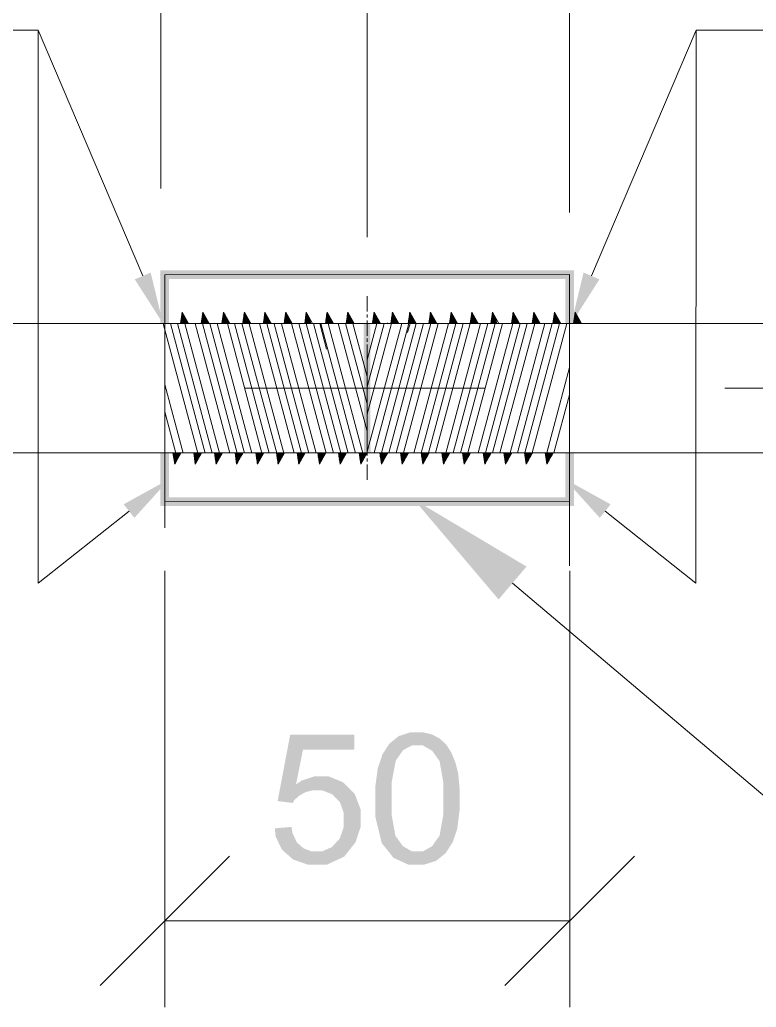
# Model space of a CAD drawing. Header units: millimetres. Extents: x 2 to 579, y 1 to 405.
# Drawn here: x 253.45 to 261.13, y 77.48 to 87.78 of the extents above; entities that cross this region are included whole.
import ezdxf

# ---------------------------------------------------------------- set-up
doc = ezdxf.new("R2010")
doc.units = ezdxf.units.MM
doc.linetypes.add('XKITLINE00', pattern=[0])
doc.layers.add('LinkedObject', color=7, linetype='Continuous', lineweight=0)

# ---------------------------------------------------------------- blocks, each defined once
blk = doc.blocks.new('*A4')
at = {"layer": 'LinkedObject'}
for color, points in [(6, [(254.649, 85.07), (254.815, 85.14), (254.944, 84.608)]), (4, [(259.226, 85.164), (255.006, 85.072), (254.916, 85.162)]), (4, [(254.916, 85.162), (255.007, 84.61), (254.917, 84.61)]), (4, [(255.006, 85.072), (255.007, 84.61), (254.916, 85.162)]), (4, [(259.136, 85.074), (255.006, 85.072), (259.226, 85.164)]), (4, [(259.226, 84.61), (259.136, 85.074), (259.226, 85.164)]), (6, [(259.326, 85.14), (259.492, 85.07), (259.198, 84.608)]), (4, [(259.136, 84.61), (259.136, 85.074), (259.226, 84.61)]), (4, [(257.035, 84.61), (257.106, 83.26), (257.038, 83.26)]), (4, [(257.103, 84.61), (257.106, 83.26), (257.035, 84.61)]), (4, [(254.915, 83.26), (255.006, 82.798), (254.916, 82.708)]), (4, [(255.005, 83.26), (255.006, 82.798), (254.915, 83.26)]), (4, [(259.226, 82.706), (259.136, 83.26), (259.226, 83.26)]), (4, [(259.136, 82.796), (259.136, 83.26), (259.226, 82.706)]), (6, [(254.645, 82.584), (254.533, 82.725), (255.013, 82.99)]), (6, [(259.608, 82.725), (259.496, 82.583), (259.129, 82.99)]), (4, [(255.006, 82.798), (259.136, 82.796), (254.916, 82.708)]), (4, [(254.916, 82.708), (259.136, 82.796), (259.226, 82.706)]), (1, [(258.732, 82.076), (258.441, 81.733), (257.556, 82.777)]), (7, [(256.402, 80.166), (256.138, 79.632), (256.269, 80.324)]), (7, [(256.939, 80.166), (256.269, 80.324), (256.939, 80.324)]), (7, [(256.402, 80.166), (256.269, 80.324), (256.939, 80.166)]), (7, [(257.4, 80.309), (257.537, 80.211), (257.352, 80.27)]), (7, [(257.522, 80.349), (257.537, 80.211), (257.4, 80.309)]), (7, [(257.596, 80.349), (257.537, 80.211), (257.522, 80.349)]), (7, [(257.537, 80.211), (257.596, 80.349), (257.594, 80.211)]), (7, [(257.596, 80.349), (257.652, 80.211), (257.594, 80.211)]), (7, [(257.745, 80.327), (257.596, 80.349), (257.65, 80.349)]), (7, [(257.786, 80.305), (257.596, 80.349), (257.745, 80.327)]), (7, [(257.749, 80.156), (257.596, 80.349), (257.786, 80.305)]), (7, [(257.652, 80.211), (257.596, 80.349), (257.749, 80.156)]), (7, [(257.786, 80.305), (257.788, 80.101), (257.749, 80.156)]), (7, [(257.828, 80.283), (257.788, 80.101), (257.786, 80.305)]), (7, [(257.303, 80.23), (257.412, 80.114), (257.23, 80.118)]), (7, [(257.446, 80.163), (257.303, 80.23), (257.352, 80.27)]), (7, [(257.412, 80.114), (257.303, 80.23), (257.446, 80.163)]), (7, [(257.352, 80.27), (257.537, 80.211), (257.446, 80.163)]), (7, [(257.895, 80.22), (257.788, 80.101), (257.828, 80.283)]), (7, [(257.922, 80.179), (257.788, 80.101), (257.895, 80.22)]), (7, [(256.329, 79.804), (256.138, 79.632), (256.402, 80.166)]), (7, [(257.23, 80.118), (257.412, 80.114), (257.206, 80.045)]), (7, [(257.206, 80.045), (257.412, 80.114), (257.369, 80.053)]), (7, [(257.922, 80.179), (257.826, 80.047), (257.788, 80.101)]), (7, [(257.948, 80.138), (257.826, 80.047), (257.922, 80.179)]), (7, [(257.99, 80.037), (257.826, 80.047), (257.948, 80.138)]), (7, [(257.369, 80.053), (257.156, 79.779), (257.206, 80.045)]), (7, [(257.326, 79.825), (257.156, 79.779), (257.369, 80.053)]), (7, [(257.206, 80.045), (257.156, 79.779), (257.181, 79.972)]), (7, [(258.005, 79.978), (257.865, 79.825), (257.826, 80.047)]), (7, [(258.005, 79.978), (257.826, 80.047), (257.99, 80.037)]), (7, [(258.02, 79.919), (257.865, 79.825), (258.005, 79.978)]), (7, [(256.517, 79.888), (256.329, 79.804), (256.39, 79.846)]), (7, [(256.499, 79.743), (256.329, 79.804), (256.517, 79.888)]), (7, [(256.499, 79.743), (256.517, 79.888), (256.539, 79.743)]), (7, [(256.539, 79.743), (256.517, 79.888), (256.604, 79.743)]), (7, [(256.583, 79.888), (256.604, 79.743), (256.517, 79.888)]), (7, [(256.821, 79.827), (256.583, 79.888), (256.672, 79.888)]), (7, [(256.708, 79.702), (256.583, 79.888), (256.821, 79.827)]), (7, [(256.604, 79.743), (256.583, 79.888), (256.708, 79.702)]), (7, [(258.035, 79.759), (257.865, 79.825), (258.02, 79.919)]), (7, [(256.138, 79.632), (256.329, 79.804), (256.427, 79.724)]), (7, [(256.427, 79.724), (256.329, 79.804), (256.499, 79.743)]), (7, [(256.708, 79.702), (256.821, 79.827), (256.748, 79.661)]), (7, [(256.748, 79.661), (256.821, 79.827), (256.787, 79.62)]), (7, [(256.881, 79.766), (256.787, 79.62), (256.821, 79.827)]), (7, [(257.156, 79.659), (257.326, 79.825), (257.326, 79.659)]), (7, [(257.156, 79.779), (257.326, 79.825), (257.156, 79.659)]), (7, [(258.035, 79.759), (257.865, 79.659), (257.865, 79.825)]), (7, [(256.395, 79.706), (256.138, 79.632), (256.427, 79.724)]), (7, [(256.363, 79.688), (256.138, 79.632), (256.395, 79.706)]), (7, [(256.312, 79.641), (256.138, 79.632), (256.363, 79.688)]), (7, [(256.787, 79.62), (256.881, 79.766), (256.827, 79.508)]), (7, [(256.827, 79.508), (256.881, 79.766), (257.002, 79.547)]), (7, [(257.002, 79.547), (256.881, 79.766), (256.942, 79.705)]), (7, [(258.035, 79.659), (257.865, 79.659), (258.035, 79.759)]), (7, [(256.138, 79.632), (256.312, 79.641), (256.294, 79.612)]), (7, [(257.326, 79.659), (257.156, 79.469), (257.156, 79.659)]), (7, [(257.326, 79.492), (257.156, 79.469), (257.326, 79.659)]), (7, [(258.035, 79.659), (257.865, 79.493), (257.865, 79.659)]), (7, [(258.035, 79.54), (257.865, 79.493), (258.035, 79.659)]), (7, [(256.827, 79.508), (257.002, 79.547), (256.827, 79.437)]), (7, [(256.827, 79.437), (257.002, 79.547), (256.827, 79.362)]), (7, [(257.002, 79.451), (256.827, 79.362), (257.002, 79.547)]), (7, [(257.326, 79.492), (257.29, 79.11), (257.156, 79.469)]), (7, [(257.156, 79.469), (257.29, 79.11), (257.223, 79.194)]), (7, [(257.365, 79.271), (257.29, 79.11), (257.326, 79.492)]), (7, [(257.826, 79.272), (258.035, 79.54), (257.987, 79.275)]), (7, [(257.865, 79.493), (258.035, 79.54), (257.826, 79.272)]), (7, [(257.987, 79.275), (258.035, 79.54), (258.011, 79.348)]), (7, [(256.293, 79.298), (256.109, 79.347), (256.283, 79.362)]), (7, [(256.786, 79.242), (257.002, 79.451), (256.896, 79.134)]), (7, [(256.827, 79.362), (257.002, 79.451), (256.786, 79.242)]), (7, [(256.896, 79.134), (257.002, 79.451), (256.949, 79.201)]), (7, [(256.949, 79.201), (257.002, 79.451), (257.002, 79.359)]), (7, [(256.109, 79.347), (256.242, 79.073), (256.117, 79.262)]), (7, [(256.293, 79.298), (256.242, 79.073), (256.109, 79.347)]), (7, [(256.117, 79.262), (256.242, 79.073), (256.183, 79.125)]), (7, [(256.337, 79.203), (256.242, 79.073), (256.293, 79.298)]), (7, [(257.29, 79.11), (257.365, 79.271), (257.404, 79.216)]), (7, [(257.987, 79.275), (257.787, 79.217), (257.826, 79.272)]), (7, [(257.962, 79.202), (257.787, 79.217), (257.987, 79.275)]), (7, [(256.242, 79.073), (256.337, 79.203), (256.3, 79.022)]), (7, [(256.372, 79.171), (256.3, 79.022), (256.337, 79.203)]), (7, [(256.407, 79.139), (256.3, 79.022), (256.372, 79.171)]), (7, [(256.745, 79.197), (256.896, 79.134), (256.704, 79.152)]), (7, [(256.786, 79.242), (256.896, 79.134), (256.745, 79.197)]), (7, [(257.443, 79.162), (257.29, 79.11), (257.404, 79.216)]), (7, [(257.443, 79.162), (257.596, 78.97), (257.29, 79.11)]), (7, [(257.539, 79.107), (257.596, 78.97), (257.443, 79.162)]), (7, [(257.841, 79.05), (257.653, 79.107), (257.749, 79.162)]), (7, [(257.787, 79.217), (257.889, 79.089), (257.749, 79.162)]), (7, [(257.749, 79.162), (257.889, 79.089), (257.841, 79.05)]), (7, [(257.889, 79.089), (257.787, 79.217), (257.962, 79.202)]), (7, [(256.407, 79.139), (256.542, 78.97), (256.3, 79.022)]), (7, [(256.492, 79.107), (256.542, 78.97), (256.407, 79.139)]), (7, [(256.542, 79.107), (256.542, 78.97), (256.492, 79.107)]), (7, [(256.542, 78.97), (256.896, 79.134), (256.654, 78.97)]), (7, [(256.602, 79.107), (256.896, 79.134), (256.542, 78.97)]), (7, [(256.602, 79.107), (256.542, 78.97), (256.542, 79.107)]), (7, [(256.704, 79.152), (256.896, 79.134), (256.602, 79.107)]), (7, [(256.654, 78.97), (256.896, 79.134), (256.831, 79.052)]), (7, [(257.29, 79.11), (257.596, 78.97), (257.345, 79.04)]), (7, [(257.596, 78.97), (257.539, 79.107), (257.596, 79.107)]), (7, [(257.596, 78.97), (257.653, 79.107), (257.67, 78.97)]), (7, [(257.653, 79.107), (257.596, 78.97), (257.596, 79.107)]), (7, [(257.792, 79.01), (257.653, 79.107), (257.841, 79.05)]), (7, [(257.67, 78.97), (257.653, 79.107), (257.792, 79.01)]), (7, [(256.3, 79.022), (256.542, 78.97), (256.45, 78.97)]), (7, [(257.345, 79.04), (257.596, 78.97), (257.498, 78.97)])]:
    blk.add_hatch(color=color, dxfattribs=at).paths.add_polyline_path(points, flags=17)
at = {"layer": 'LinkedObject', "color": 6, "linetype": 'XKITLINE00', "lineweight": 0}
for p, q in [((254.922, 86.017), (254.922, 94.697)), ((257.071, 85.51), (257.071, 94.697)), ((257.071, 85.794), (257.071, 94.697)), ((259.181, 85.765), (259.181, 94.697)), ((253.643, 87.668), (248.648, 87.668)), ((254.732, 85.105), (253.643, 87.668)), ((253.643, 81.903), (253.643, 87.668)), ((259.409, 85.105), (260.499, 87.668)), ((260.498, 81.903), (260.499, 87.668)), ((260.499, 87.668), (265.494, 87.668)), ((255.798, 83.935), (258.298, 83.935)), ((260.798, 83.935), (273.971, 83.935)), ((254.589, 82.654), (253.643, 81.903)), ((259.552, 82.654), (260.498, 81.903)), ((254.962, 82.03), (254.962, 77.483)), ((259.182, 82.032), (259.182, 77.483)), ((255.637, 79.058), (254.287, 77.708)), ((258.507, 77.708), (259.857, 79.058)), ((254.962, 78.383), (259.182, 78.383))]:
    blk.add_line(p, q, dxfattribs=at)
at = {"layer": 'LinkedObject', "color": 7, "linetype": 'XKITLINE00', "lineweight": 0}
for p, q in [((254.922, 85.117), (254.922, 85.117)), ((257.071, 84.894), (257.071, 84.894)), ((259.181, 84.865), (259.181, 84.865)), ((242.505, 84.61), (271.639, 84.61)), ((257.071, 84.61), (257.071, 84.61)), ((271.639, 83.26), (242.505, 83.26)), ((254.962, 82.93), (254.962, 82.93)), ((259.182, 82.932), (259.182, 82.932)), ((259.182, 78.383), (259.182, 78.383))]:
    blk.add_line(p, q, dxfattribs=at)
at = {"layer": 'LinkedObject', "color": 4, "linetype": 'XKITLINE00', "lineweight": 0}
for p, q in [((254.961, 85.117), (259.181, 85.119)), ((254.962, 84.61), (254.961, 85.117)), ((259.181, 84.61), (259.181, 85.119)), ((259.181, 85.119), (259.181, 82.082)), ((254.961, 84.97), (254.961, 82.481)), ((257.071, 84.232), (257.071, 83.26)), ((254.962, 83.26), (254.961, 82.753)), ((259.181, 83.261), (259.181, 82.751)), ((254.961, 82.753), (259.181, 82.751))]:
    blk.add_line(p, q, dxfattribs=at)
at = {"layer": 'LinkedObject', "color": 9, "linetype": 'XKITLINE00', "lineweight": 0}
for p, q in [((257.071, 84.734), (257.071, 84.894)), ((257.071, 84.672), (257.071, 84.703)), ((257.071, 84.484), (257.071, 84.641)), ((257.071, 84.482), (257.071, 84.61)), ((257.071, 84.422), (257.071, 84.453)), ((257.071, 84.42), (257.071, 84.451)), ((257.071, 84.234), (257.071, 84.391)), ((257.071, 84.232), (257.071, 84.388)), ((257.071, 84.172), (257.071, 84.203)), ((257.071, 84.17), (257.071, 84.201)), ((257.071, 83.984), (257.071, 84.141)), ((257.071, 83.982), (257.071, 84.138)), ((257.071, 83.922), (257.071, 83.953)), ((257.071, 83.92), (257.071, 83.951)), ((257.071, 83.734), (257.071, 83.891)), ((257.071, 83.732), (257.071, 83.888)), ((257.071, 83.672), (257.071, 83.703)), ((257.071, 83.67), (257.071, 83.701)), ((257.071, 83.484), (257.071, 83.641)), ((257.071, 83.482), (257.071, 83.638)), ((257.071, 83.422), (257.071, 83.453)), ((257.071, 83.42), (257.071, 83.451)), ((257.071, 83.234), (257.071, 83.391)), ((257.071, 83.26), (257.071, 83.388)), ((257.071, 83.172), (257.071, 83.203)), ((257.071, 82.981), (257.071, 83.141))]:
    blk.add_line(p, q, dxfattribs=at)
at = {"layer": 'LinkedObject', "color": 1, "linetype": 'XKITLINE00', "lineweight": 0}
for p, q in [((255.144, 84.728), (255.127, 84.61)), ((255.143, 84.719), (255.172, 84.61)), ((255.21, 84.61), (255.144, 84.728)), ((255.144, 84.726), (255.175, 84.61)), ((255.36, 84.728), (255.342, 84.61)), ((255.358, 84.719), (255.388, 84.61)), ((255.359, 84.726), (255.391, 84.61)), ((255.425, 84.61), (255.36, 84.728)), ((255.575, 84.728), (255.558, 84.61)), ((255.574, 84.719), (255.603, 84.61)), ((255.641, 84.61), (255.575, 84.728)), ((255.575, 84.727), (255.606, 84.61)), ((255.791, 84.728), (255.774, 84.61)), ((255.79, 84.72), (255.819, 84.61)), ((255.857, 84.61), (255.791, 84.728)), ((255.791, 84.727), (255.822, 84.61)), ((256.006, 84.728), (255.989, 84.61)), ((256.005, 84.72), (256.035, 84.61)), ((256.072, 84.61), (256.006, 84.728)), ((256.006, 84.727), (256.038, 84.61)), ((256.222, 84.728), (256.205, 84.61)), ((256.221, 84.72), (256.25, 84.61)), ((256.222, 84.728), (256.253, 84.61)), ((256.288, 84.61), (256.222, 84.728)), ((256.437, 84.728), (256.42, 84.61)), ((256.436, 84.721), (256.466, 84.61)), ((256.437, 84.728), (256.469, 84.61)), ((256.503, 84.61), (256.437, 84.728)), ((256.653, 84.728), (256.636, 84.61)), ((256.652, 84.718), (256.681, 84.61)), ((256.719, 84.61), (256.653, 84.728)), ((256.653, 84.725), (256.684, 84.61)), ((256.868, 84.728), (256.851, 84.61)), ((256.867, 84.719), (256.896, 84.61)), ((256.934, 84.61), (256.868, 84.728)), ((256.868, 84.726), (256.899, 84.61)), ((257.143, 84.728), (257.126, 84.61)), ((257.142, 84.719), (257.171, 84.61)), ((257.209, 84.61), (257.143, 84.728)), ((257.143, 84.726), (257.174, 84.61)), ((257.334, 84.728), (257.317, 84.61)), ((257.333, 84.719), (257.362, 84.61)), ((257.4, 84.61), (257.334, 84.728)), ((257.334, 84.726), (257.365, 84.61)), ((257.515, 84.728), (257.498, 84.61)), ((257.514, 84.719), (257.543, 84.61)), ((257.581, 84.61), (257.515, 84.728)), ((257.515, 84.727), (257.546, 84.61)), ((257.731, 84.728), (257.713, 84.61)), ((257.729, 84.72), (257.759, 84.61)), ((257.796, 84.61), (257.731, 84.728)), ((257.731, 84.727), (257.762, 84.61)), ((257.946, 84.728), (257.929, 84.61)), ((257.945, 84.72), (257.975, 84.61)), ((258.012, 84.61), (257.946, 84.728)), ((257.946, 84.727), (257.978, 84.61)), ((258.162, 84.728), (258.145, 84.61)), ((258.161, 84.72), (258.19, 84.61)), ((258.162, 84.728), (258.193, 84.61)), ((258.228, 84.61), (258.162, 84.728)), ((258.377, 84.728), (258.36, 84.61)), ((258.376, 84.721), (258.406, 84.61)), ((258.377, 84.728), (258.409, 84.61)), ((258.443, 84.61), (258.377, 84.728)), ((258.593, 84.728), (258.576, 84.61)), ((258.591, 84.718), (258.621, 84.61)), ((258.659, 84.61), (258.593, 84.728)), ((258.593, 84.725), (258.624, 84.61)), ((258.808, 84.728), (258.791, 84.61)), ((258.807, 84.719), (258.836, 84.61)), ((258.874, 84.61), (258.808, 84.728)), ((258.808, 84.726), (258.839, 84.61)), ((259.024, 84.728), (259.007, 84.61)), ((259.023, 84.719), (259.052, 84.61)), ((259.09, 84.61), (259.024, 84.728)), ((259.024, 84.726), (259.055, 84.61)), ((259.24, 84.728), (259.222, 84.61)), ((259.238, 84.719), (259.268, 84.61)), ((259.239, 84.726), (259.271, 84.61)), ((259.305, 84.61), (259.24, 84.728)), ((255.127, 84.61), (255.127, 84.61)), ((255.128, 84.617), (255.13, 84.61)), ((255.13, 84.632), (255.136, 84.61)), ((255.131, 84.639), (255.139, 84.61)), ((255.133, 84.654), (255.145, 84.61)), ((255.134, 84.661), (255.148, 84.61)), ((255.136, 84.675), (255.154, 84.61)), ((255.137, 84.683), (255.157, 84.61)), ((255.14, 84.697), (255.163, 84.61)), ((255.141, 84.704), (255.166, 84.61)), ((255.154, 84.71), (255.181, 84.61)), ((255.16, 84.699), (255.184, 84.61)), ((255.171, 84.679), (255.19, 84.61)), ((255.177, 84.668), (255.193, 84.61)), ((255.189, 84.648), (255.199, 84.61)), ((255.195, 84.637), (255.202, 84.61)), ((255.206, 84.617), (255.208, 84.61)), ((255.343, 84.611), (255.343, 84.61)), ((255.344, 84.618), (255.346, 84.61)), ((255.346, 84.632), (255.352, 84.61)), ((255.347, 84.64), (255.355, 84.61)), ((255.349, 84.654), (255.361, 84.61)), ((255.35, 84.661), (255.364, 84.61)), ((255.352, 84.676), (255.37, 84.61)), ((255.353, 84.683), (255.373, 84.61)), ((255.355, 84.697), (255.379, 84.61)), ((255.356, 84.705), (255.382, 84.61)), ((255.37, 84.709), (255.397, 84.61)), ((255.376, 84.699), (255.4, 84.61)), ((255.387, 84.678), (255.406, 84.61)), ((255.393, 84.668), (255.409, 84.61)), ((255.405, 84.647), (255.415, 84.61)), ((255.41, 84.637), (255.418, 84.61)), ((255.422, 84.616), (255.424, 84.61)), ((255.558, 84.611), (255.558, 84.61)), ((255.559, 84.618), (255.561, 84.61)), ((255.561, 84.633), (255.567, 84.61)), ((255.562, 84.64), (255.57, 84.61)), ((255.564, 84.654), (255.576, 84.61)), ((255.565, 84.662), (255.579, 84.61)), ((255.568, 84.676), (255.585, 84.61)), ((255.569, 84.683), (255.588, 84.61)), ((255.571, 84.698), (255.594, 84.61)), ((255.572, 84.705), (255.597, 84.61)), ((255.586, 84.709), (255.612, 84.61)), ((255.592, 84.699), (255.615, 84.61)), ((255.603, 84.678), (255.621, 84.61)), ((255.609, 84.668), (255.624, 84.61)), ((255.62, 84.647), (255.63, 84.61)), ((255.626, 84.636), (255.633, 84.61)), ((255.638, 84.616), (255.639, 84.61)), ((255.774, 84.611), (255.774, 84.61)), ((255.775, 84.618), (255.777, 84.61)), ((255.777, 84.633), (255.783, 84.61)), ((255.778, 84.64), (255.786, 84.61)), ((255.78, 84.655), (255.792, 84.61)), ((255.781, 84.662), (255.795, 84.61)), ((255.783, 84.676), (255.801, 84.61)), ((255.784, 84.684), (255.804, 84.61)), ((255.786, 84.698), (255.81, 84.61)), ((255.787, 84.705), (255.813, 84.61)), ((255.802, 84.708), (255.828, 84.61)), ((255.807, 84.698), (255.831, 84.61)), ((255.819, 84.677), (255.837, 84.61)), ((255.825, 84.667), (255.84, 84.61)), ((255.836, 84.646), (255.846, 84.61)), ((255.842, 84.636), (255.849, 84.61)), ((255.853, 84.615), (255.855, 84.61)), ((255.989, 84.611), (255.99, 84.61)), ((255.99, 84.619), (255.993, 84.61)), ((255.992, 84.633), (255.999, 84.61)), ((255.994, 84.64), (256.002, 84.61)), ((255.996, 84.655), (256.008, 84.61)), ((255.997, 84.662), (256.011, 84.61)), ((255.999, 84.677), (256.017, 84.61)), ((256, 84.684), (256.02, 84.61)), ((256.002, 84.698), (256.026, 84.61)), ((256.003, 84.706), (256.029, 84.61)), ((256.017, 84.708), (256.044, 84.61)), ((256.023, 84.698), (256.047, 84.61)), ((256.035, 84.677), (256.053, 84.61)), ((256.04, 84.667), (256.056, 84.61)), ((256.052, 84.646), (256.062, 84.61)), ((256.058, 84.636), (256.065, 84.61)), ((256.069, 84.615), (256.071, 84.61)), ((256.205, 84.612), (256.205, 84.61)), ((256.206, 84.619), (256.208, 84.61)), ((256.208, 84.634), (256.214, 84.61)), ((256.209, 84.641), (256.217, 84.61)), ((256.211, 84.655), (256.223, 84.61)), ((256.212, 84.662), (256.226, 84.61)), ((256.214, 84.677), (256.232, 84.61)), ((256.215, 84.684), (256.235, 84.61)), ((256.218, 84.699), (256.241, 84.61)), ((256.219, 84.706), (256.244, 84.61)), ((256.233, 84.708), (256.259, 84.61)), ((256.239, 84.697), (256.262, 84.61)), ((256.25, 84.677), (256.268, 84.61)), ((256.256, 84.666), (256.271, 84.61)), ((256.268, 84.645), (256.277, 84.61)), ((256.274, 84.635), (256.28, 84.61)), ((256.285, 84.614), (256.286, 84.61)), ((256.42, 84.612), (256.421, 84.61)), ((256.422, 84.619), (256.424, 84.61)), ((256.424, 84.634), (256.43, 84.61)), ((256.425, 84.641), (256.433, 84.61)), ((256.427, 84.656), (256.439, 84.61)), ((256.428, 84.663), (256.442, 84.61)), ((256.43, 84.677), (256.448, 84.61)), ((256.431, 84.684), (256.451, 84.61)), ((256.433, 84.699), (256.457, 84.61)), ((256.434, 84.706), (256.46, 84.61)), ((256.449, 84.707), (256.475, 84.61)), ((256.455, 84.697), (256.478, 84.61)), ((256.466, 84.676), (256.484, 84.61)), ((256.578, 84.61), (256.649, 84.342)), ((256.637, 84.617), (256.639, 84.61)), ((256.639, 84.631), (256.645, 84.61)), ((256.64, 84.639), (256.648, 84.61)), ((256.642, 84.653), (256.654, 84.61)), ((256.643, 84.66), (256.657, 84.61)), ((256.645, 84.675), (256.663, 84.61)), ((256.646, 84.682), (256.666, 84.61)), ((256.648, 84.696), (256.672, 84.61)), ((256.649, 84.704), (256.675, 84.61)), ((256.663, 84.711), (256.69, 84.61)), ((256.668, 84.7), (256.693, 84.61)), ((256.68, 84.68), (256.699, 84.61)), ((256.686, 84.669), (256.702, 84.61)), ((256.697, 84.649), (256.708, 84.61)), ((256.703, 84.638), (256.711, 84.61)), ((256.714, 84.617), (256.717, 84.61)), ((256.77, 84.61), (257.071, 83.487)), ((256.847, 84.609), (257.071, 83.772)), ((256.851, 84.61), (256.851, 84.61)), ((256.852, 84.617), (256.854, 84.61)), ((256.854, 84.632), (256.86, 84.61)), ((256.856, 84.639), (256.863, 84.61)), ((256.858, 84.653), (256.869, 84.61)), ((256.859, 84.661), (256.872, 84.61)), ((256.861, 84.675), (256.878, 84.61)), ((256.862, 84.682), (256.881, 84.61)), ((256.864, 84.697), (256.887, 84.61)), ((256.865, 84.704), (256.89, 84.61)), ((256.878, 84.71), (256.905, 84.61)), ((256.884, 84.7), (256.908, 84.61)), ((256.896, 84.679), (256.914, 84.61)), ((256.901, 84.669), (256.917, 84.61)), ((256.913, 84.648), (256.923, 84.61)), ((256.919, 84.638), (256.926, 84.61)), ((256.93, 84.617), (256.932, 84.61)), ((257.067, 84.61), (257.067, 84.61)), ((257.431, 84.609), (257.069, 83.26)), ((257.07, 84.61), (257.07, 84.61)), ((257.325, 84.611), (257.071, 83.665)), ((257.249, 84.611), (257.071, 83.948)), ((257.172, 84.611), (257.071, 84.232)), ((257.128, 84.632), (257.134, 84.61)), ((257.13, 84.639), (257.138, 84.61)), ((257.132, 84.654), (257.144, 84.61)), ((257.133, 84.661), (257.147, 84.61)), ((257.135, 84.675), (257.153, 84.61)), ((257.135, 84.637), (257.142, 84.61)), ((257.136, 84.683), (257.156, 84.61)), ((257.138, 84.697), (257.162, 84.61)), ((257.139, 84.704), (257.165, 84.61)), ((257.507, 84.61), (257.145, 83.26)), ((257.146, 84.617), (257.148, 84.61)), ((257.153, 84.71), (257.18, 84.61)), ((257.159, 84.699), (257.183, 84.61)), ((257.17, 84.679), (257.189, 84.61)), ((257.176, 84.668), (257.192, 84.61)), ((257.188, 84.648), (257.198, 84.61)), ((257.583, 84.61), (257.222, 83.26)), ((257.282, 84.611), (257.283, 84.61)), ((257.284, 84.618), (257.286, 84.61)), ((257.659, 84.61), (257.298, 83.26)), ((257.32, 84.632), (257.326, 84.61)), ((257.321, 84.639), (257.329, 84.61)), ((257.323, 84.654), (257.335, 84.61)), ((257.324, 84.661), (257.338, 84.61)), ((257.326, 84.676), (257.344, 84.61)), ((257.327, 84.683), (257.347, 84.61)), ((257.33, 84.697), (257.353, 84.61)), ((257.331, 84.705), (257.356, 84.61)), ((257.344, 84.709), (257.371, 84.61)), ((257.35, 84.699), (257.374, 84.61)), ((257.362, 84.678), (257.38, 84.61)), ((257.362, 84.616), (257.364, 84.61)), ((257.367, 84.668), (257.383, 84.61)), ((257.736, 84.61), (257.374, 83.261)), ((257.379, 84.647), (257.389, 84.61)), ((257.385, 84.637), (257.392, 84.61)), ((257.812, 84.61), (257.45, 83.261)), ((257.519, 84.61), (257.493, 84.515)), ((257.498, 84.611), (257.498, 84.61)), ((257.499, 84.618), (257.501, 84.61)), ((257.501, 84.633), (257.507, 84.61)), ((257.502, 84.64), (257.51, 84.61)), ((257.504, 84.654), (257.516, 84.61)), ((257.505, 84.662), (257.519, 84.61)), ((257.508, 84.676), (257.525, 84.61)), ((257.509, 84.683), (257.528, 84.61)), ((257.511, 84.698), (257.534, 84.61)), ((257.512, 84.705), (257.537, 84.61)), ((257.526, 84.709), (257.552, 84.61)), ((257.531, 84.699), (257.555, 84.61)), ((257.543, 84.678), (257.561, 84.61)), ((257.549, 84.667), (257.564, 84.61)), ((257.56, 84.647), (257.57, 84.61)), ((257.566, 84.636), (257.573, 84.61)), ((257.578, 84.616), (257.579, 84.61)), ((257.714, 84.611), (257.714, 84.61)), ((257.715, 84.618), (257.717, 84.61)), ((257.717, 84.633), (257.723, 84.61)), ((257.718, 84.64), (257.726, 84.61)), ((257.72, 84.655), (257.732, 84.61)), ((257.721, 84.662), (257.735, 84.61)), ((257.723, 84.676), (257.741, 84.61)), ((257.724, 84.684), (257.744, 84.61)), ((257.726, 84.698), (257.75, 84.61)), ((257.727, 84.705), (257.753, 84.61)), ((257.742, 84.708), (257.768, 84.61)), ((257.747, 84.698), (257.771, 84.61)), ((257.759, 84.677), (257.777, 84.61)), ((257.765, 84.667), (257.78, 84.61)), ((257.776, 84.646), (257.786, 84.61)), ((257.782, 84.636), (257.789, 84.61)), ((258.146, 84.609), (257.785, 83.26)), ((257.793, 84.615), (257.795, 84.61)), ((257.929, 84.611), (257.93, 84.61)), ((257.93, 84.619), (257.933, 84.61)), ((257.932, 84.633), (257.939, 84.61)), ((257.933, 84.64), (257.942, 84.61)), ((257.936, 84.655), (257.948, 84.61)), ((257.937, 84.662), (257.951, 84.61)), ((257.939, 84.677), (257.957, 84.61)), ((257.94, 84.684), (257.96, 84.61)), ((257.942, 84.698), (257.966, 84.61)), ((257.943, 84.706), (257.969, 84.61)), ((257.957, 84.708), (257.984, 84.61)), ((257.963, 84.698), (257.987, 84.61)), ((257.975, 84.677), (257.993, 84.61)), ((257.98, 84.667), (257.996, 84.61)), ((257.992, 84.646), (258.002, 84.61)), ((257.998, 84.636), (258.005, 84.61)), ((258.009, 84.615), (258.011, 84.61)), ((258.405, 84.609), (258.044, 83.26)), ((258.482, 84.61), (258.12, 83.26)), ((258.145, 84.612), (258.145, 84.61)), ((258.146, 84.619), (258.148, 84.61)), ((258.148, 84.633), (258.154, 84.61)), ((258.149, 84.641), (258.157, 84.61)), ((258.151, 84.655), (258.163, 84.61)), ((258.152, 84.662), (258.166, 84.61)), ((258.154, 84.677), (258.172, 84.61)), ((258.155, 84.684), (258.175, 84.61)), ((258.158, 84.699), (258.181, 84.61)), ((258.159, 84.706), (258.184, 84.61)), ((258.173, 84.708), (258.199, 84.61)), ((258.179, 84.697), (258.202, 84.61)), ((258.19, 84.677), (258.208, 84.61)), ((258.196, 84.666), (258.211, 84.61)), ((258.208, 84.645), (258.217, 84.61)), ((258.213, 84.635), (258.22, 84.61)), ((258.225, 84.614), (258.226, 84.61)), ((258.36, 84.612), (258.361, 84.61)), ((258.362, 84.619), (258.364, 84.61)), ((258.364, 84.634), (258.37, 84.61)), ((258.365, 84.641), (258.373, 84.61)), ((258.367, 84.656), (258.379, 84.61)), ((258.368, 84.663), (258.382, 84.61)), ((258.37, 84.677), (258.388, 84.61)), ((258.371, 84.684), (258.391, 84.61)), ((258.373, 84.699), (258.397, 84.61)), ((258.374, 84.706), (258.4, 84.61)), ((258.74, 84.61), (258.379, 83.26)), ((258.389, 84.707), (258.415, 84.61)), ((258.395, 84.697), (258.418, 84.61)), ((258.406, 84.676), (258.424, 84.61)), ((258.817, 84.61), (258.455, 83.26)), ((258.923, 84.609), (258.562, 83.26)), ((258.577, 84.617), (258.579, 84.61)), ((258.579, 84.631), (258.585, 84.61)), ((258.58, 84.639), (258.588, 84.61)), ((258.582, 84.653), (258.594, 84.61)), ((258.583, 84.66), (258.597, 84.61)), ((258.585, 84.675), (258.603, 84.61)), ((258.586, 84.682), (258.606, 84.61)), ((258.588, 84.697), (258.612, 84.61)), ((258.589, 84.704), (258.615, 84.61)), ((258.602, 84.711), (258.629, 84.61)), ((258.608, 84.7), (258.632, 84.61)), ((258.62, 84.68), (258.638, 84.61)), ((258.626, 84.669), (258.641, 84.61)), ((258.637, 84.649), (258.647, 84.61)), ((258.999, 84.61), (258.638, 83.26)), ((258.643, 84.638), (258.65, 84.61)), ((258.654, 84.617), (258.656, 84.61)), ((259.076, 84.61), (258.714, 83.26)), ((259.152, 84.61), (258.79, 83.26)), ((258.791, 84.61), (258.791, 84.61)), ((258.792, 84.617), (258.794, 84.61)), ((258.794, 84.632), (258.8, 84.61)), ((258.795, 84.639), (258.803, 84.61)), ((258.798, 84.653), (258.809, 84.61)), ((258.799, 84.661), (258.812, 84.61)), ((258.801, 84.675), (258.818, 84.61)), ((258.802, 84.682), (258.821, 84.61)), ((258.804, 84.697), (258.827, 84.61)), ((258.805, 84.704), (258.83, 84.61)), ((258.818, 84.71), (258.845, 84.61)), ((258.824, 84.7), (258.848, 84.61)), ((258.836, 84.679), (258.854, 84.61)), ((258.841, 84.669), (258.857, 84.61)), ((258.853, 84.648), (258.863, 84.61)), ((258.859, 84.638), (258.866, 84.61)), ((258.87, 84.617), (258.872, 84.61)), ((259.007, 84.61), (259.007, 84.61)), ((259.008, 84.617), (259.01, 84.61)), ((259.01, 84.632), (259.016, 84.61)), ((259.011, 84.639), (259.019, 84.61)), ((259.013, 84.654), (259.025, 84.61)), ((259.014, 84.661), (259.028, 84.61)), ((259.016, 84.675), (259.034, 84.61)), ((259.017, 84.683), (259.037, 84.61)), ((259.019, 84.697), (259.043, 84.61)), ((259.021, 84.704), (259.046, 84.61)), ((259.034, 84.71), (259.061, 84.61)), ((259.04, 84.699), (259.064, 84.61)), ((259.051, 84.679), (259.07, 84.61)), ((259.057, 84.668), (259.073, 84.61)), ((259.069, 84.648), (259.079, 84.61)), ((259.074, 84.637), (259.082, 84.61)), ((259.086, 84.617), (259.088, 84.61)), ((259.222, 84.611), (259.223, 84.61)), ((259.223, 84.618), (259.226, 84.61)), ((259.226, 84.632), (259.232, 84.61)), ((259.227, 84.64), (259.235, 84.61)), ((259.229, 84.654), (259.241, 84.61)), ((259.23, 84.661), (259.244, 84.61)), ((259.232, 84.676), (259.25, 84.61)), ((259.233, 84.683), (259.253, 84.61)), ((259.235, 84.697), (259.259, 84.61)), ((259.236, 84.705), (259.262, 84.61)), ((259.25, 84.709), (259.277, 84.61)), ((259.256, 84.699), (259.28, 84.61)), ((259.267, 84.678), (259.286, 84.61)), ((259.273, 84.668), (259.289, 84.61)), ((259.284, 84.647), (259.294, 84.61)), ((259.29, 84.637), (259.297, 84.61)), ((259.302, 84.616), (259.303, 84.61)), ((254.944, 84.608), (255.305, 83.259)), ((255.02, 84.608), (255.381, 83.259)), ((255.096, 84.608), (255.457, 83.259)), ((255.172, 84.608), (255.533, 83.258)), ((255.279, 84.608), (255.64, 83.259)), ((255.355, 84.608), (255.716, 83.259)), ((255.431, 84.608), (255.792, 83.258)), ((255.507, 84.608), (255.869, 83.258)), ((255.614, 84.608), (255.975, 83.259)), ((255.69, 84.608), (256.051, 83.258)), ((255.766, 84.608), (256.128, 83.258)), ((255.842, 84.607), (256.204, 83.258)), ((255.949, 84.608), (256.31, 83.258)), ((256.025, 84.608), (256.386, 83.258)), ((256.101, 84.607), (256.463, 83.258)), ((256.177, 84.607), (256.539, 83.258)), ((256.283, 84.609), (256.645, 83.259)), ((256.36, 84.609), (256.721, 83.259)), ((256.436, 84.609), (256.797, 83.259)), ((256.512, 84.608), (256.874, 83.259)), ((256.588, 84.608), (256.95, 83.259)), ((256.664, 84.608), (257.026, 83.258)), ((256.923, 84.609), (257.071, 84.056)), ((257.918, 84.609), (257.556, 83.259)), ((257.994, 84.609), (257.633, 83.259)), ((258.07, 84.609), (257.709, 83.26)), ((258.253, 84.609), (257.891, 83.259)), ((258.329, 84.609), (257.968, 83.26)), ((258.588, 84.609), (258.227, 83.26)), ((259.181, 84.15), (258.942, 83.26)), ((254.961, 83.974), (255.153, 83.259)), ((259.181, 83.866), (259.018, 83.26)), ((254.961, 83.69), (255.077, 83.259)), ((255.065, 83.142), (255.047, 83.26)), ((255.049, 83.26), (255.075, 83.161)), ((255.052, 83.26), (255.077, 83.165)), ((255.053, 83.223), (255.071, 83.154)), ((255.056, 83.198), (255.069, 83.151)), ((255.058, 83.26), (255.081, 83.172)), ((255.061, 83.26), (255.083, 83.176)), ((255.13, 83.26), (255.065, 83.142)), ((255.067, 83.26), (255.087, 83.183)), ((255.07, 83.26), (255.09, 83.187)), ((255.076, 83.26), (255.094, 83.194)), ((255.079, 83.26), (255.096, 83.198)), ((255.085, 83.26), (255.1, 83.205)), ((255.088, 83.26), (255.102, 83.209)), ((255.094, 83.26), (255.106, 83.216)), ((255.097, 83.26), (255.108, 83.219)), ((255.103, 83.26), (255.112, 83.227)), ((255.106, 83.26), (255.114, 83.23)), ((255.112, 83.26), (255.118, 83.238)), ((255.115, 83.26), (255.12, 83.241)), ((255.121, 83.26), (255.124, 83.249)), ((255.124, 83.26), (255.126, 83.252)), ((255.13, 83.26), (255.13, 83.259)), ((255.28, 83.142), (255.263, 83.26)), ((255.265, 83.26), (255.291, 83.162)), ((255.268, 83.26), (255.293, 83.165)), ((255.268, 83.224), (255.287, 83.154)), ((255.272, 83.199), (255.285, 83.151)), ((255.274, 83.26), (255.297, 83.172)), ((255.277, 83.26), (255.299, 83.176)), ((255.346, 83.26), (255.28, 83.142)), ((255.282, 83.26), (255.303, 83.183)), ((255.285, 83.26), (255.305, 83.187)), ((255.291, 83.26), (255.309, 83.194)), ((255.294, 83.26), (255.311, 83.198)), ((255.3, 83.26), (255.315, 83.205)), ((255.303, 83.26), (255.317, 83.209)), ((255.309, 83.26), (255.321, 83.216)), ((255.312, 83.26), (255.323, 83.22)), ((255.318, 83.26), (255.327, 83.227)), ((255.321, 83.26), (255.329, 83.231)), ((255.327, 83.26), (255.333, 83.238)), ((255.33, 83.26), (255.335, 83.241)), ((255.336, 83.26), (255.34, 83.249)), ((255.339, 83.26), (255.342, 83.252)), ((255.345, 83.26), (255.346, 83.26)), ((255.496, 83.142), (255.479, 83.26)), ((255.48, 83.26), (255.507, 83.162)), ((255.483, 83.26), (255.509, 83.165)), ((255.484, 83.225), (255.503, 83.154)), ((255.487, 83.2), (255.501, 83.151)), ((255.489, 83.26), (255.513, 83.173)), ((255.492, 83.26), (255.515, 83.176)), ((255.562, 83.26), (255.496, 83.142)), ((255.498, 83.26), (255.519, 83.183)), ((255.501, 83.26), (255.521, 83.187)), ((255.507, 83.26), (255.525, 83.194)), ((255.51, 83.26), (255.527, 83.198)), ((255.516, 83.26), (255.531, 83.205)), ((255.519, 83.26), (255.533, 83.209)), ((255.525, 83.26), (255.537, 83.216)), ((255.528, 83.26), (255.539, 83.22)), ((255.534, 83.26), (255.543, 83.227)), ((255.537, 83.26), (255.545, 83.231)), ((255.543, 83.26), (255.549, 83.238)), ((255.546, 83.26), (255.551, 83.242)), ((255.552, 83.26), (255.555, 83.249)), ((255.555, 83.26), (255.557, 83.252)), ((255.561, 83.26), (255.561, 83.26)), ((255.711, 83.142), (255.694, 83.26)), ((255.696, 83.26), (255.722, 83.162)), ((255.699, 83.26), (255.724, 83.165)), ((255.699, 83.226), (255.718, 83.155)), ((255.703, 83.201), (255.716, 83.151)), ((255.705, 83.26), (255.728, 83.173)), ((255.708, 83.26), (255.73, 83.176)), ((255.777, 83.26), (255.711, 83.142)), ((255.714, 83.26), (255.734, 83.184)), ((255.717, 83.26), (255.736, 83.187)), ((255.723, 83.26), (255.74, 83.195)), ((255.726, 83.26), (255.742, 83.198)), ((255.732, 83.26), (255.747, 83.205)), ((255.735, 83.26), (255.749, 83.209)), ((255.741, 83.26), (255.753, 83.216)), ((255.744, 83.26), (255.755, 83.22)), ((255.75, 83.26), (255.759, 83.227)), ((255.753, 83.26), (255.761, 83.231)), ((255.759, 83.26), (255.765, 83.238)), ((255.762, 83.26), (255.767, 83.242)), ((255.768, 83.26), (255.771, 83.249)), ((255.771, 83.26), (255.773, 83.253)), ((255.777, 83.26), (255.777, 83.26)), ((255.927, 83.142), (255.91, 83.26)), ((255.912, 83.26), (255.938, 83.162)), ((255.915, 83.26), (255.94, 83.166)), ((255.915, 83.227), (255.934, 83.155)), ((255.918, 83.202), (255.932, 83.151)), ((255.921, 83.26), (255.944, 83.173)), ((255.924, 83.26), (255.946, 83.177)), ((255.993, 83.26), (255.927, 83.142)), ((255.93, 83.26), (255.95, 83.184)), ((255.933, 83.26), (255.952, 83.187)), ((255.939, 83.26), (255.956, 83.195)), ((255.942, 83.26), (255.958, 83.198)), ((255.947, 83.26), (255.962, 83.206)), ((255.95, 83.26), (255.964, 83.209)), ((255.956, 83.26), (255.968, 83.216)), ((255.959, 83.26), (255.97, 83.22)), ((255.965, 83.26), (255.974, 83.227)), ((255.968, 83.26), (255.976, 83.231)), ((255.974, 83.26), (255.98, 83.238)), ((255.977, 83.26), (255.982, 83.242)), ((255.983, 83.26), (255.986, 83.249)), ((255.986, 83.26), (255.988, 83.253)), ((255.992, 83.26), (255.992, 83.26)), ((256.142, 83.142), (256.125, 83.26)), ((256.127, 83.26), (256.154, 83.162)), ((256.13, 83.26), (256.156, 83.166)), ((256.13, 83.228), (256.149, 83.155)), ((256.133, 83.203), (256.147, 83.151)), ((256.136, 83.26), (256.16, 83.173)), ((256.139, 83.26), (256.162, 83.177)), ((256.208, 83.26), (256.142, 83.142)), ((256.145, 83.26), (256.166, 83.184)), ((256.148, 83.26), (256.168, 83.188)), ((256.154, 83.26), (256.172, 83.195)), ((256.157, 83.26), (256.174, 83.198)), ((256.163, 83.26), (256.178, 83.206)), ((256.166, 83.26), (256.18, 83.209)), ((256.172, 83.26), (256.184, 83.217)), ((256.175, 83.26), (256.186, 83.22)), ((256.181, 83.26), (256.19, 83.228)), ((256.184, 83.26), (256.192, 83.231)), ((256.19, 83.26), (256.196, 83.238)), ((256.193, 83.26), (256.198, 83.242)), ((256.199, 83.26), (256.202, 83.249)), ((256.202, 83.26), (256.204, 83.253)), ((256.208, 83.26), (256.208, 83.26)), ((256.358, 83.142), (256.341, 83.26)), ((256.343, 83.26), (256.369, 83.162)), ((256.345, 83.229), (256.365, 83.155)), ((256.346, 83.26), (256.371, 83.166)), ((256.349, 83.204), (256.363, 83.151)), ((256.352, 83.26), (256.375, 83.173)), ((256.355, 83.26), (256.377, 83.177)), ((256.424, 83.26), (256.358, 83.142)), ((256.361, 83.26), (256.381, 83.184)), ((256.364, 83.26), (256.383, 83.188)), ((256.37, 83.26), (256.387, 83.195)), ((256.373, 83.26), (256.389, 83.199)), ((256.379, 83.26), (256.393, 83.206)), ((256.382, 83.26), (256.395, 83.21)), ((256.388, 83.26), (256.399, 83.217)), ((256.391, 83.26), (256.402, 83.22)), ((256.397, 83.26), (256.406, 83.228)), ((256.4, 83.26), (256.408, 83.231)), ((256.406, 83.26), (256.412, 83.239)), ((256.409, 83.26), (256.414, 83.242)), ((256.415, 83.26), (256.418, 83.249)), ((256.418, 83.26), (256.42, 83.253)), ((256.574, 83.142), (256.556, 83.26)), ((256.557, 83.26), (256.584, 83.161)), ((256.56, 83.26), (256.586, 83.165)), ((256.562, 83.221), (256.58, 83.154)), ((256.566, 83.26), (256.59, 83.172)), ((256.566, 83.196), (256.578, 83.15)), ((256.569, 83.26), (256.592, 83.176)), ((256.639, 83.26), (256.574, 83.142)), ((256.575, 83.26), (256.596, 83.183)), ((256.578, 83.26), (256.598, 83.186)), ((256.584, 83.26), (256.602, 83.194)), ((256.587, 83.26), (256.604, 83.197)), ((256.593, 83.26), (256.608, 83.205)), ((256.596, 83.26), (256.61, 83.208)), ((256.602, 83.26), (256.614, 83.216)), ((256.605, 83.26), (256.616, 83.219)), ((256.611, 83.26), (256.62, 83.226)), ((256.614, 83.26), (256.622, 83.23)), ((256.62, 83.26), (256.627, 83.237)), ((256.623, 83.26), (256.629, 83.241)), ((256.629, 83.26), (256.633, 83.248)), ((256.632, 83.26), (256.635, 83.252)), ((256.638, 83.26), (256.639, 83.259)), ((256.789, 83.142), (256.772, 83.26)), ((256.773, 83.26), (256.8, 83.161)), ((256.776, 83.26), (256.802, 83.165)), ((256.777, 83.222), (256.796, 83.154)), ((256.781, 83.197), (256.794, 83.15)), ((256.782, 83.26), (256.806, 83.172)), ((256.785, 83.26), (256.808, 83.176)), ((256.855, 83.26), (256.789, 83.142)), ((256.791, 83.26), (256.812, 83.183)), ((256.794, 83.26), (256.814, 83.187)), ((256.8, 83.26), (256.818, 83.194)), ((256.803, 83.26), (256.82, 83.198)), ((256.809, 83.26), (256.824, 83.205)), ((256.812, 83.26), (256.826, 83.208)), ((256.818, 83.26), (256.83, 83.216)), ((256.821, 83.26), (256.832, 83.219)), ((256.827, 83.26), (256.836, 83.227)), ((256.83, 83.26), (256.838, 83.23)), ((256.836, 83.26), (256.842, 83.237)), ((256.839, 83.26), (256.844, 83.241)), ((256.845, 83.26), (256.848, 83.248)), ((256.848, 83.26), (256.85, 83.252)), ((256.854, 83.26), (256.854, 83.259)), ((257.005, 83.142), (256.987, 83.26)), ((256.989, 83.26), (257.015, 83.161)), ((256.992, 83.26), (257.017, 83.165)), ((256.993, 83.223), (257.011, 83.154)), ((256.996, 83.198), (257.009, 83.15)), ((256.998, 83.26), (257.021, 83.172)), ((257.001, 83.26), (257.023, 83.176)), ((257.07, 83.26), (257.005, 83.142)), ((257.007, 83.26), (257.027, 83.183)), ((257.01, 83.26), (257.029, 83.187)), ((257.016, 83.26), (257.034, 83.194)), ((257.019, 83.26), (257.036, 83.198)), ((257.025, 83.26), (257.04, 83.205)), ((257.028, 83.26), (257.042, 83.209)), ((257.034, 83.26), (257.046, 83.216)), ((257.037, 83.26), (257.048, 83.219)), ((257.043, 83.26), (257.052, 83.227)), ((257.046, 83.26), (257.054, 83.23)), ((257.052, 83.26), (257.058, 83.238)), ((257.055, 83.26), (257.06, 83.241)), ((257.061, 83.26), (257.064, 83.249)), ((257.064, 83.26), (257.066, 83.252)), ((257.07, 83.26), (257.07, 83.259)), ((257.22, 83.142), (257.203, 83.26)), ((257.204, 83.26), (257.231, 83.162)), ((257.207, 83.26), (257.233, 83.165)), ((257.208, 83.224), (257.227, 83.154)), ((257.212, 83.199), (257.225, 83.151)), ((257.213, 83.26), (257.237, 83.172)), ((257.216, 83.26), (257.239, 83.176)), ((257.286, 83.26), (257.22, 83.142)), ((257.222, 83.26), (257.243, 83.183)), ((257.225, 83.26), (257.245, 83.187)), ((257.231, 83.26), (257.249, 83.194)), ((257.234, 83.26), (257.251, 83.198)), ((257.24, 83.26), (257.255, 83.205)), ((257.243, 83.26), (257.257, 83.209)), ((257.249, 83.26), (257.261, 83.216)), ((257.252, 83.26), (257.263, 83.22)), ((257.258, 83.26), (257.267, 83.227)), ((257.261, 83.26), (257.269, 83.231)), ((257.267, 83.26), (257.273, 83.238)), ((257.27, 83.26), (257.275, 83.241)), ((257.276, 83.26), (257.279, 83.249)), ((257.279, 83.26), (257.282, 83.252)), ((257.285, 83.26), (257.286, 83.26)), ((257.436, 83.142), (257.419, 83.26)), ((257.42, 83.26), (257.447, 83.162)), ((257.423, 83.26), (257.449, 83.165)), ((257.424, 83.225), (257.443, 83.154)), ((257.427, 83.2), (257.441, 83.151)), ((257.429, 83.26), (257.453, 83.173)), ((257.432, 83.26), (257.455, 83.176)), ((257.501, 83.26), (257.436, 83.142)), ((257.438, 83.26), (257.459, 83.183)), ((257.441, 83.26), (257.461, 83.187)), ((257.447, 83.26), (257.465, 83.194)), ((257.45, 83.26), (257.467, 83.198)), ((257.456, 83.26), (257.471, 83.205)), ((257.459, 83.26), (257.473, 83.209)), ((257.465, 83.26), (257.477, 83.216)), ((257.468, 83.26), (257.479, 83.22)), ((257.474, 83.26), (257.483, 83.227)), ((257.477, 83.26), (257.485, 83.231)), ((257.483, 83.26), (257.489, 83.238)), ((257.486, 83.26), (257.491, 83.242)), ((257.492, 83.26), (257.495, 83.249)), ((257.495, 83.26), (257.497, 83.252)), ((257.501, 83.26), (257.501, 83.26)), ((257.651, 83.142), (257.634, 83.26)), ((257.636, 83.26), (257.662, 83.162)), ((257.639, 83.26), (257.664, 83.165)), ((257.639, 83.226), (257.658, 83.155)), ((257.643, 83.201), (257.656, 83.151)), ((257.645, 83.26), (257.668, 83.173)), ((257.648, 83.26), (257.67, 83.176)), ((257.717, 83.26), (257.651, 83.142)), ((257.654, 83.26), (257.674, 83.184)), ((257.657, 83.26), (257.676, 83.187)), ((257.663, 83.26), (257.68, 83.195)), ((257.666, 83.26), (257.682, 83.198)), ((257.672, 83.26), (257.686, 83.205)), ((257.675, 83.26), (257.689, 83.209)), ((257.681, 83.26), (257.693, 83.216)), ((257.684, 83.26), (257.695, 83.22)), ((257.69, 83.26), (257.699, 83.227)), ((257.693, 83.26), (257.701, 83.231)), ((257.699, 83.26), (257.705, 83.238)), ((257.702, 83.26), (257.707, 83.242)), ((257.708, 83.26), (257.711, 83.249)), ((257.711, 83.26), (257.713, 83.253)), ((257.717, 83.26), (257.717, 83.26)), ((257.867, 83.142), (257.85, 83.26)), ((257.852, 83.26), (257.878, 83.162)), ((257.854, 83.227), (257.874, 83.155)), ((257.855, 83.26), (257.88, 83.166)), ((257.858, 83.202), (257.872, 83.151)), ((257.86, 83.26), (257.884, 83.173)), ((257.863, 83.26), (257.886, 83.177)), ((257.933, 83.26), (257.867, 83.142)), ((257.869, 83.26), (257.89, 83.184)), ((257.872, 83.26), (257.892, 83.187)), ((257.878, 83.26), (257.896, 83.195)), ((257.881, 83.26), (257.898, 83.198)), ((257.887, 83.26), (257.902, 83.206)), ((257.89, 83.26), (257.904, 83.209)), ((257.896, 83.26), (257.908, 83.216)), ((257.899, 83.26), (257.91, 83.22)), ((257.905, 83.26), (257.914, 83.227)), ((257.908, 83.26), (257.916, 83.231)), ((257.914, 83.26), (257.92, 83.238)), ((257.917, 83.26), (257.922, 83.242)), ((257.923, 83.26), (257.926, 83.249)), ((257.926, 83.26), (257.928, 83.253)), ((257.932, 83.26), (257.932, 83.26)), ((258.082, 83.142), (258.065, 83.26)), ((258.067, 83.26), (258.093, 83.162)), ((258.07, 83.26), (258.095, 83.166)), ((258.07, 83.228), (258.089, 83.155)), ((258.073, 83.203), (258.087, 83.151)), ((258.076, 83.26), (258.1, 83.173)), ((258.079, 83.26), (258.102, 83.177)), ((258.148, 83.26), (258.082, 83.142)), ((258.085, 83.26), (258.106, 83.184)), ((258.088, 83.26), (258.108, 83.188)), ((258.094, 83.26), (258.112, 83.195)), ((258.097, 83.26), (258.114, 83.198)), ((258.103, 83.26), (258.118, 83.206)), ((258.106, 83.26), (258.12, 83.209)), ((258.112, 83.26), (258.124, 83.217)), ((258.115, 83.26), (258.126, 83.22)), ((258.121, 83.26), (258.13, 83.227)), ((258.124, 83.26), (258.132, 83.231)), ((258.13, 83.26), (258.136, 83.238)), ((258.133, 83.26), (258.138, 83.242)), ((258.139, 83.26), (258.142, 83.249)), ((258.142, 83.26), (258.144, 83.253)), ((258.148, 83.26), (258.148, 83.26)), ((258.298, 83.142), (258.281, 83.26)), ((258.283, 83.26), (258.309, 83.162)), ((258.285, 83.229), (258.305, 83.155)), ((258.286, 83.26), (258.311, 83.166)), ((258.289, 83.204), (258.303, 83.151)), ((258.292, 83.26), (258.315, 83.173)), ((258.295, 83.26), (258.317, 83.177)), ((258.364, 83.26), (258.298, 83.142)), ((258.301, 83.26), (258.321, 83.184)), ((258.304, 83.26), (258.323, 83.188)), ((258.31, 83.26), (258.327, 83.195)), ((258.313, 83.26), (258.329, 83.199)), ((258.319, 83.26), (258.333, 83.206)), ((258.322, 83.26), (258.335, 83.209)), ((258.328, 83.26), (258.339, 83.217)), ((258.331, 83.26), (258.341, 83.22)), ((258.337, 83.26), (258.346, 83.228)), ((258.34, 83.26), (258.348, 83.231)), ((258.346, 83.26), (258.352, 83.239)), ((258.349, 83.26), (258.354, 83.242)), ((258.355, 83.26), (258.358, 83.249)), ((258.358, 83.26), (258.36, 83.253)), ((258.513, 83.142), (258.496, 83.26)), ((258.497, 83.26), (258.524, 83.161)), ((258.5, 83.26), (258.526, 83.165)), ((258.502, 83.221), (258.52, 83.154)), ((258.506, 83.26), (258.53, 83.172)), ((258.506, 83.196), (258.518, 83.15)), ((258.509, 83.26), (258.532, 83.176)), ((258.579, 83.26), (258.513, 83.142)), ((258.515, 83.26), (258.536, 83.183)), ((258.518, 83.26), (258.538, 83.186)), ((258.524, 83.26), (258.542, 83.194)), ((258.527, 83.26), (258.544, 83.197)), ((258.533, 83.26), (258.548, 83.205)), ((258.536, 83.26), (258.55, 83.208)), ((258.542, 83.26), (258.554, 83.216)), ((258.545, 83.26), (258.556, 83.219)), ((258.551, 83.26), (258.56, 83.226)), ((258.554, 83.26), (258.562, 83.23)), ((258.56, 83.26), (258.566, 83.237)), ((258.563, 83.26), (258.568, 83.241)), ((258.569, 83.26), (258.573, 83.248)), ((258.572, 83.26), (258.575, 83.252)), ((258.578, 83.26), (258.579, 83.259)), ((258.729, 83.142), (258.712, 83.26)), ((258.713, 83.26), (258.74, 83.161)), ((258.716, 83.26), (258.742, 83.165)), ((258.717, 83.222), (258.736, 83.154)), ((258.721, 83.197), (258.734, 83.15)), ((258.722, 83.26), (258.746, 83.172)), ((258.725, 83.26), (258.748, 83.176)), ((258.795, 83.26), (258.729, 83.142)), ((258.731, 83.26), (258.752, 83.183)), ((258.734, 83.26), (258.754, 83.187)), ((258.74, 83.26), (258.758, 83.194)), ((258.743, 83.26), (258.76, 83.198)), ((258.749, 83.26), (258.764, 83.205)), ((258.752, 83.26), (258.766, 83.208)), ((258.758, 83.26), (258.77, 83.216)), ((258.761, 83.26), (258.772, 83.219)), ((258.767, 83.26), (258.776, 83.227)), ((258.77, 83.26), (258.778, 83.23)), ((258.776, 83.26), (258.782, 83.237)), ((258.779, 83.26), (258.784, 83.241)), ((258.785, 83.26), (258.788, 83.248)), ((258.788, 83.26), (258.79, 83.252)), ((258.794, 83.26), (258.794, 83.259)), ((258.945, 83.142), (258.927, 83.26)), ((258.929, 83.26), (258.955, 83.161)), ((258.932, 83.26), (258.957, 83.165)), ((258.933, 83.223), (258.951, 83.154)), ((258.936, 83.198), (258.949, 83.151)), ((258.938, 83.26), (258.961, 83.172)), ((258.941, 83.26), (258.963, 83.176)), ((259.01, 83.26), (258.945, 83.142)), ((258.947, 83.26), (258.967, 83.183)), ((258.95, 83.26), (258.969, 83.187)), ((258.956, 83.26), (258.973, 83.194)), ((258.959, 83.26), (258.975, 83.198)), ((258.965, 83.26), (258.98, 83.205)), ((258.968, 83.26), (258.982, 83.209)), ((258.974, 83.26), (258.986, 83.216)), ((258.977, 83.26), (258.988, 83.219)), ((258.983, 83.26), (258.992, 83.227)), ((258.986, 83.26), (258.994, 83.23)), ((258.992, 83.26), (258.998, 83.238)), ((258.995, 83.26), (259, 83.241)), ((259.001, 83.26), (259.004, 83.249)), ((259.004, 83.26), (259.006, 83.252)), ((259.01, 83.26), (259.01, 83.259)), ((255.064, 83.149), (255.065, 83.143)), ((255.279, 83.15), (255.281, 83.143)), ((255.494, 83.151), (255.497, 83.144)), ((255.71, 83.152), (255.712, 83.144)), ((255.925, 83.153), (255.928, 83.144)), ((256.141, 83.154), (256.143, 83.144)), ((256.356, 83.155), (256.359, 83.144)), ((256.573, 83.147), (256.574, 83.143)), ((256.788, 83.148), (256.79, 83.143)), ((257.004, 83.149), (257.005, 83.143)), ((257.219, 83.15), (257.221, 83.143)), ((257.434, 83.151), (257.436, 83.144)), ((257.65, 83.152), (257.652, 83.144)), ((257.865, 83.153), (257.868, 83.144)), ((258.081, 83.154), (258.083, 83.144)), ((258.296, 83.155), (258.299, 83.144)), ((258.513, 83.147), (258.514, 83.143)), ((258.728, 83.148), (258.729, 83.143)), ((258.944, 83.149), (258.945, 83.143)), ((258.586, 81.904), (263.692, 77.579))]:
    blk.add_line(p, q, dxfattribs=at)
at = {"layer": 'LinkedObject', "color": 15, "linetype": 'XKITLINE00', "lineweight": 0}
blk.add_line((258.664, 84.609), (258.303, 83.26), dxfattribs=at)

msp = doc.modelspace()

# ---------------------------------------------------------------- block references
at = {"lineweight": 0}
msp.add_blockref('*A4', (0, 0), dxfattribs=at)

doc.saveas('drawing.dxf')
